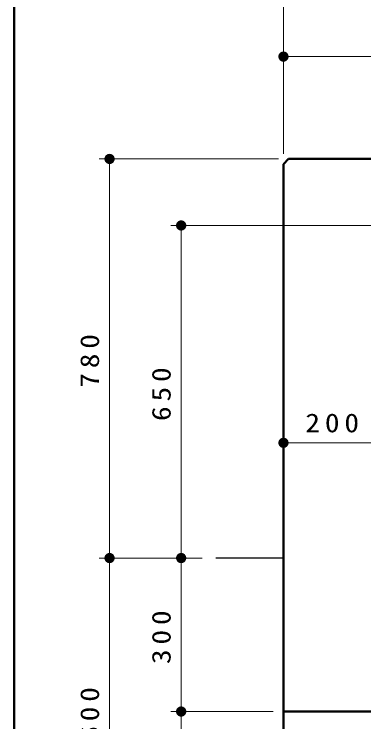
# Model space of a CAD drawing. Units: millimetres on the paper, scale 1:20. Extents: x -385 to 0, y -5 to 267.
# Drawn here: x -385 to -350.8, y 106 to 175.1 of the extents above; entities that cross this region are included whole.
import ezdxf

# ---------------------------------------------------------------- set-up
doc = ezdxf.new("R2010")
doc.units = ezdxf.units.MM
doc.layers.add('LY_1', color=2, linetype='Continuous', lineweight=13)
doc.layers.add('LY_2', color=7, linetype='Continuous', lineweight=13)
doc.styles.add('ＭＳ ゴシック', font='')
doc.styles.get('ＭＳ ゴシック').set_extended_font_data('MS Gothic')

# ---------------------------------------------------------------- blocks, each defined once
blk = doc.blocks.new('filled_dot')
at = {"color": 0, "linetype": 'Continuous', "lineweight": -2, "const_width": 1.25}
blk.add_lwpolyline([(-0.625, 0, 1), (0.625, 0, 1)], format="xyb", close=True, dxfattribs=at)

msp = doc.modelspace()

# ---------------------------------------------------------------- linework, layer by layer
at = {"layer": 'LY_1', "color": 7}
for p, q in [((-358.676, 161.465), (-358.676, 178.965)), ((-358.676, 161.465), (-358.676, 171.965)), ((-358.676, 170.965), (-336.176, 170.965)), ((-359.176, 160.965), (-376.676, 160.965)), ((-375.676, 121.965), (-375.676, 160.965)), ((-349.676, 154.465), (-369.676, 154.465)), ((-368.676, 121.965), (-368.676, 154.465)), ((-358.676, 133.225), (-348.676, 133.225)), ((-366.619, 121.965), (-376.676, 121.965)), ((-375.676, 91.965), (-375.676, 121.965)), ((-368.676, 106.965), (-368.676, 121.965)), ((-359.676, 106.965), (-369.676, 106.965)), ((-368.676, 99.465), (-368.676, 106.965))]:
    msp.add_line(p, q, dxfattribs=at)
at = {"layer": 'LY_1', "color": 140, "lineweight": 50}
for p, q in [((-358.676, 160.465), (-358.176, 160.965)), ((-358.676, 106.965), (-358.676, 160.465)), ((-358.176, 160.965), (-294.176, 160.965)), ((-358.676, 106.965), (-358.676, 99.465)), ((-295.176, 106.965), (-358.676, 106.965))]:
    msp.add_line(p, q, dxfattribs=at)
at = {"layer": 'LY_1', "color": 7, "lineweight": 25}
msp.add_line((-358.676, 121.965), (-365.293, 121.965), dxfattribs=at)
at = {"layer": 'LY_2', "lineweight": 50}
msp.add_line((-385, 267), (-385, 0), dxfattribs=at)

# ---------------------------------------------------------------- block references
at = {"layer": 'LY_1', "color": 7, "xscale": 0.4, "yscale": 0.4}
for p in [(-358.676, 170.965), (-358.676, 133.225)]:
    msp.add_blockref('filled_dot', p, dxfattribs=at)
for p, rotation in [((-375.676, 160.965), 270), ((-368.676, 154.465), 270), ((-375.676, 121.965), 90), ((-375.676, 121.965), 270), ((-368.676, 121.965), 90), ((-368.676, 121.965), 270), ((-368.676, 106.965), 90), ((-368.676, 106.965), 270)]:
    msp.add_blockref('filled_dot', p, dxfattribs=dict(at, rotation=rotation))

# ---------------------------------------------------------------- texts
at = {"layer": 'LY_1', "color": 7, "char_height": 1.833, "attachment_point": 8, "rotation": 90, "style": 'ＭＳ ゴシック'}
for s, insert in [('\\T1.33;\\W1.15;780', (-376.676, 141.465)), ('\\T1.33;\\W1.15;650', (-369.676, 138.215)), ('\\T1.33;\\W1.15;300', (-369.676, 114.465)), ('\\T1.33;\\W1.15;600', (-376.676, 106.965))]:
    msp.add_mtext(s, dxfattribs=dict(at, insert=insert))
at = {"layer": 'LY_1', "color": 7, "insert": (-353.676, 134.225), "char_height": 1.833, "attachment_point": 8, "style": 'ＭＳ ゴシック'}
msp.add_mtext('\\T1.33;\\W1.15;200', dxfattribs=at)

doc.saveas('drawing.dxf')
